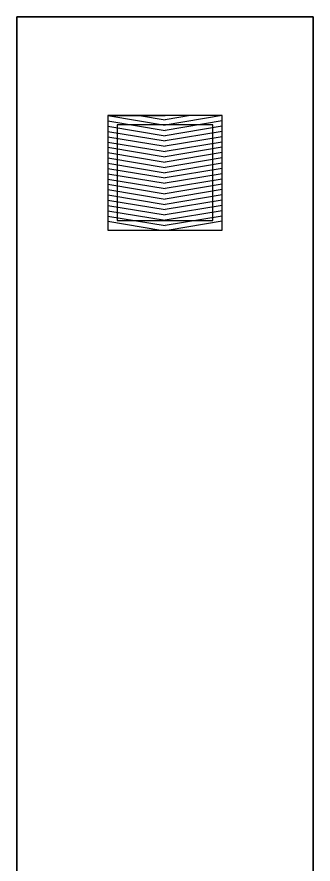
# Model space of a CAD drawing. Header units: millimetres. Extents: x 0 to 19177, y 0 to 12100.
# Drawn here: x 18877 to 19177, y 10877 to 11735 of the extents above; entities that cross this region are included whole.
import ezdxf

# ---------------------------------------------------------------- set-up
doc = ezdxf.new("R2010")
doc.units = ezdxf.units.MM
doc.header["$MEASUREMENT"] = 0
doc.layers.add('NetDam', color=7, linetype='Continuous', lineweight=35)

msp = doc.modelspace()

# ---------------------------------------------------------------- linework, layer by layer
at = {"color": 3}
for p, q in [((18968.72, 11635.24), (19026.72, 11635.24)), ((18968.72, 11635.24), (19026.72, 11625.61)), ((19000.96, 11635.24), (19026.72, 11630.97)), ((19084.72, 11635.24), (19026.72, 11625.61)), ((19052.47, 11635.24), (19026.72, 11630.97)), ((18968.72, 11629.89), (19026.72, 11620.26)), ((18968.72, 11624.53), (19026.72, 11614.9)), ((19084.72, 11629.89), (19026.72, 11620.26)), ((19084.72, 11624.53), (19026.72, 11614.9)), ((18968.72, 11619.18), (19026.72, 11609.55)), ((19084.72, 11619.18), (19026.72, 11609.55)), ((18968.72, 11613.83), (19026.72, 11604.2)), ((18968.72, 11608.47), (19026.72, 11598.84)), ((19084.72, 11613.83), (19026.72, 11604.2)), ((19084.72, 11608.47), (19026.72, 11598.84)), ((18968.72, 11603.12), (19026.72, 11593.49)), ((18968.72, 11597.76), (19026.72, 11588.13)), ((19084.72, 11603.12), (19026.72, 11593.49)), ((19084.72, 11597.76), (19026.72, 11588.13)), ((18968.72, 11592.41), (19026.72, 11582.78)), ((19084.72, 11592.41), (19026.72, 11582.78)), ((18968.72, 11587.06), (19026.72, 11577.43)), ((18968.72, 11581.7), (19026.72, 11572.07)), ((19084.72, 11587.06), (19026.72, 11577.43)), ((19084.72, 11581.7), (19026.72, 11572.07)), ((18968.72, 11576.35), (19026.72, 11566.72)), ((19084.72, 11576.35), (19026.72, 11566.72)), ((18968.72, 11571), (19026.72, 11561.37)), ((18968.72, 11565.64), (19026.72, 11556.01)), ((19084.72, 11571), (19026.72, 11561.37)), ((19084.72, 11565.64), (19026.72, 11556.01)), ((18968.72, 11560.29), (19026.72, 11550.66)), ((18968.72, 11554.93), (19026.72, 11545.3)), ((19084.72, 11560.29), (19026.72, 11550.66)), ((19084.72, 11554.93), (19026.72, 11545.3)), ((18968.72, 11549.58), (19026.72, 11539.95)), ((19084.72, 11549.58), (19026.72, 11539.95)), ((18968.72, 11544.23), (19026.72, 11534.6)), ((18968.72, 11538.87), (19026.72, 11529.24)), ((19084.72, 11544.23), (19026.72, 11534.6)), ((19084.72, 11538.87), (19026.72, 11529.24)), ((18968.72, 11533.52), (19026.72, 11523.89)), ((19084.72, 11533.52), (19026.72, 11523.89)), ((18968.72, 11528.16), (19022.46, 11519.24)), ((19084.72, 11528.16), (19030.97, 11519.24))]:
    msp.add_line(p, q, dxfattribs=at)
msp.add_lwpolyline([(19084.72, 11635.24), (18968.72, 11635.24), (18968.72, 11519.24), (19084.72, 11519.24)], close=True, dxfattribs=at)
msp.add_lwpolyline([(19075.28, 11625.99), (18978.15, 11625.99), (18978.15, 11528.86), (19075.28, 11528.86)], close=True)
at = {"layer": 'NetDam', "color": 0}
msp.add_lwpolyline([(18876.72, 11735.24), (19176.72, 11735.24), (19176.72, 10135.24), (18876.72, 10135.24)], close=True, dxfattribs=at)

doc.saveas('drawing.dxf')
